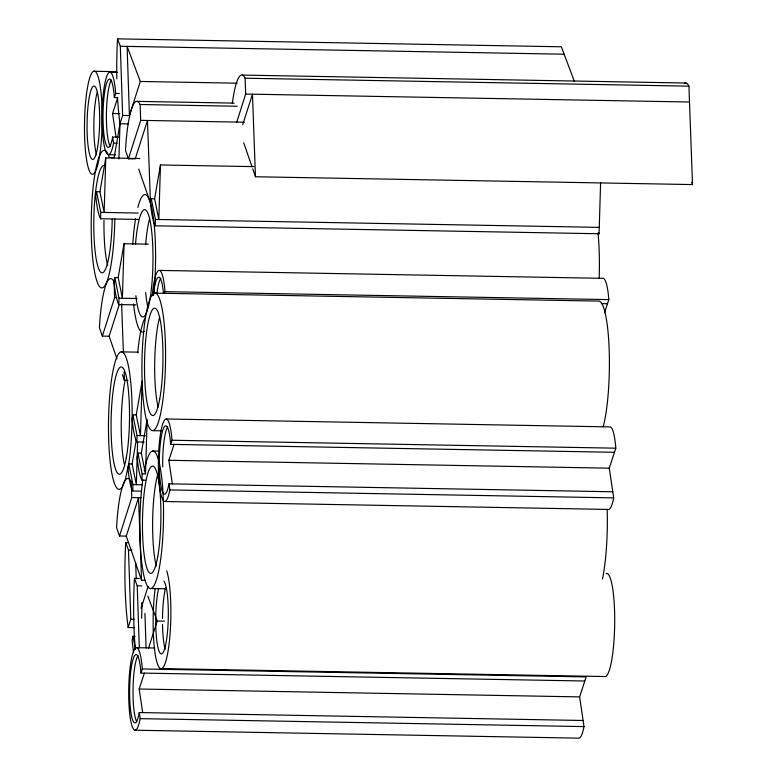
<?xml version="1.0" encoding="UTF-8"?>
<svg xmlns="http://www.w3.org/2000/svg" width="777" height="777" viewBox="0 0 777 777"><rect width="100%" height="100%" fill="white"/><g stroke="black" fill="none" stroke-linecap="round" stroke-linejoin="round"><path stroke-width="1.17" d="M138.16 219.425L100.573 218.755L100.757 212.374L96.533 191.686L99.922 191.744L104.147 212.432L105.789 157.906L139.763 158.518M118.93 158.916L119.988 123.776A96.503 16.521 -89 0 1 117.58 98.407M135.8 304.875L118.823 304.574L119.017 298.193L114.792 277.496L118.182 277.564L122.397 298.251L124.038 243.725L148.31 244.163M141.249 491.132L132.76 490.977L132.954 484.605L128.729 463.908L132.109 463.966L136.334 484.663L137.616 442.259M144.163 442.064L136.888 441.938L137.073 435.557L132.848 414.869L136.237 414.928L140.462 435.625L142.104 381.099A68.784 11.781 -89 0 1 157.712 295.114A68.784 11.781 -89 0 1 161.422 409.508A68.784 11.781 -89 0 1 142.104 381.099L136.237 414.928M145.571 480.225L141.938 480.157L142.133 473.785L137.908 453.088L141.288 453.146L145.513 473.844L142.133 473.785M145.513 473.844L147.154 419.318L141.288 453.146M141.637 618.23L142.113 602.476L141.103 608.313M600.611 182.537L599.067 233.751L155.254 225.806L155.439 219.435L151.214 198.737L154.604 198.805L158.829 219.493L160.47 164.967L253.894 166.637M96.533 191.686L95.794 195.989A53.739 9.198 -89 0 0 100.573 218.755M99.922 191.744L105.789 157.906M574.368 81.362L561.344 46.785L117.521 38.85L120.318 46.27L122.64 115.452L119.988 123.776L114.122 157.614L110.732 157.546M114.792 277.496L114.044 281.808A62.549 10.713 -89 0 0 99.417 327.641L102.35 336.111L109.13 336.237L116.958 358.857M118.182 277.564L124.038 243.725M151.214 198.737L150.466 203.05A53.739 9.198 -89 0 0 155.254 225.806M154.604 198.805L160.47 164.967M132.848 414.869L132.109 419.182A53.739 9.198 -89 0 0 136.888 441.938M128.729 463.908L125.388 479.448L122.445 486.664A68.784 11.781 -89 0 1 108.625 416.064A68.784 11.781 -89 0 1 126.146 357.692A68.784 11.781 -89 0 1 127.982 468.22A53.739 9.198 -89 0 0 132.76 490.977M132.109 463.966L136.363 439.471M137.908 453.088L137.16 457.4A53.739 9.198 -89 0 0 141.938 480.157M135.12 636.295L132.867 636.256L132.119 640.559A53.739 9.198 -89 0 0 133.712 652.67M129.419 115.579L140.307 81.468L127.098 46.397L129.419 115.579L122.64 115.452M134.062 158.906L128.419 158.809L140.686 120.357L140.113 104.506L237.121 106.235M135.198 158.926L147.465 120.484L150.466 203.05L138.724 169.104M102.35 336.111L114.617 297.669L114.044 281.808A53.739 9.198 -89 0 0 118.823 304.574M109.13 336.237L119.231 304.574M236.664 122.339L245.687 94.075L245.105 78.215L688.927 86.15L692.511 184.576L255.468 176.758L252.729 168.842M242.715 124.718L252.467 94.192L255.468 176.758M119.493 535.994L131.769 497.552L131.187 481.691A62.549 10.713 -89 0 0 116.56 527.525L119.493 535.994L126.272 536.12L141.55 580.244L145.182 580.302M126.272 536.12L138.539 497.668L141.55 580.244M134.217 627.651L128.156 627.544L130.808 619.22L128.487 550.038L125.689 542.618L128.118 542.657M141.579 606.837L148.116 586.373M148.504 648.3L157.216 621.008L147.844 596.124M116.055 137.102L112.568 113.51L117.754 97.62L114.365 97.562L115.705 93.454A41.268 7.071 -89 0 0 105.818 79.225A41.268 7.071 -89 0 0 103.234 139.404A41.268 7.071 -89 0 0 113.568 143.143L117.21 143.211M164.335 293.725L165.006 291.666A41.268 7.071 -89 0 0 158.809 270.454A41.268 7.071 -89 0 0 152.234 295.746M614.471 452.292L170.649 444.357L171.989 440.248A41.268 7.071 -89 0 0 162.111 426.019A41.268 7.071 -89 0 0 159.518 486.188A41.268 7.071 -89 0 0 169.852 489.937L613.675 497.872L609.285 468.172L615.811 448.183A41.268 7.071 -89 0 0 610.13 426.913L166.307 418.978M172.339 483.896L168.852 460.295L174.038 444.415M584.799 681.011L140.977 673.067L142.317 668.968A41.268 7.071 -89 0 0 132.44 654.729A41.268 7.071 -89 0 0 129.846 714.908A41.268 7.071 -89 0 0 140.181 718.647L584.003 726.592L579.613 696.891L586.14 676.903L142.317 668.968M142.667 712.606L139.18 689.014L144.367 673.135M604.525 312.791L608.828 299.611A41.268 7.071 -89 0 0 603.146 278.341L159.324 270.406M120.318 46.27L564.141 54.215M93.667 71.27L116.705 71.678M110.023 72.183L117.298 72.319M242.239 75.087L686.052 83.032M140.307 81.468L237.16 83.197M245.687 94.075L689.51 102.01M115.705 93.454L119.347 93.522M137.238 101.379L234.246 103.118M112.568 113.51L119.843 113.636M140.686 120.357L244.318 122.212M119.988 123.776L128.477 123.931M114.365 97.562A34.169 5.847 -89 0 0 106.167 84.664A34.169 5.847 -89 0 0 104.001 134.945A34.169 5.847 -89 0 0 112.665 137.043L118.483 137.15M108.333 154.701L115.608 154.837M100.757 212.374L138.121 213.044M155.439 219.435L599.261 227.37M165.006 291.666L608.828 299.611M154.691 293.143L598.513 301.087A68.784 11.781 -89 0 1 609.149 348.941A68.784 11.781 -89 0 1 603.195 426.738M601.417 303.603L607.488 303.72M114.617 297.669L116.88 297.708M119.017 298.193L136.966 298.514M121.251 351.864L138.228 352.166M122.445 374.699L124.398 380.361L128.03 380.419M152.797 430.662L161.286 430.817M137.073 435.557L145.318 435.712M171.989 440.248L615.811 448.183M152.632 451.01L158.702 451.116M168.852 460.295L609.285 468.172M170.649 444.357A34.169 5.847 -89 0 0 162.451 431.458A34.169 5.847 -89 0 0 160.285 481.74A34.169 5.847 -89 0 0 168.949 483.828L612.771 491.773M132.954 484.605L142.405 484.77M131.769 497.552L140.967 497.717M164.617 501.495L608.44 509.43A41.268 7.071 -89 0 0 613.675 497.872M128.487 550.038L131.876 550.106M135.315 649.154A96.503 16.521 -89 0 1 134.431 578.389L139.287 578.476M134.431 578.389L137.228 585.819L141.744 585.897M150.738 588.529L165.297 588.781M130.808 619.22L134.198 619.279M157.216 621.008L164.481 621.144M136.635 647.697L154.827 648.018M161.703 668.608L605.526 676.553A51.593 8.829 -89 0 0 614.704 621.658A51.593 8.829 -89 0 0 606.138 573.611M139.18 689.014L579.613 696.891M140.977 673.067A34.169 5.847 -89 0 0 132.78 660.168A34.169 5.847 -89 0 0 130.614 710.46A34.169 5.847 -89 0 0 139.277 712.548L583.1 720.493M134.945 730.215L578.768 738.15A41.268 7.071 -89 0 0 584.003 726.592M691.734 182.313L692.511 184.576M243.716 142.822L251.942 166.579M128.419 158.809L125.485 150.33A62.549 10.713 -89 0 1 140.113 104.506M132.867 636.256L135.451 648.902M168.949 483.828L169.852 489.937M112.665 137.043L113.568 143.143M139.277 712.548L140.181 718.647M121.61 303.768L123.397 352.836M124.097 371.979L124.398 380.361M144.93 613.374L146.086 647.96M137.228 585.819L139.316 647.843M135.703 563.286L136.228 578.787M136.869 721.852A34.169 5.847 -89 0 1 133.042 688.675A34.169 5.847 -89 0 1 138.044 655.623M163.86 581.177A36.674 6.274 -89 0 1 167.463 632.361A36.674 6.274 -89 0 1 157.653 646.085A36.674 6.274 -89 0 1 158.576 588.568M166.715 570.862A51.593 8.829 -89 0 1 169.328 641.909A51.593 8.829 -89 0 1 156.672 661.266A51.593 8.829 -89 0 1 155.157 588.529M165.171 649.281A36.674 6.274 -89 0 1 162.51 624.455M162.49 618.511A36.674 6.274 -89 0 1 165.588 587.713M128.156 627.544A96.503 16.521 -89 0 1 125.689 542.618M144.25 470.891A68.784 11.781 -89 0 1 163.267 498.62A68.784 11.781 -89 0 1 148.689 587.713A68.784 11.781 -89 0 1 142.822 479.613M162.714 466.899A34.169 5.847 -89 0 1 167.715 426.903M156.332 565.977A53.671 9.188 -89 0 1 157.886 474.048M607.187 509.663A68.784 11.781 -89 0 1 602.457 579.04M158.12 407.051A53.671 9.188 -89 0 1 159.673 317.113M232.323 103.477A62.549 10.713 -89 0 1 245.105 78.215M684.556 83.275A62.549 10.713 -89 0 1 688.927 86.15M137.85 207.459A68.784 11.781 -89 0 1 152.379 211.431A68.784 11.781 -89 0 1 153.623 295.328M144.347 331.303A68.784 11.781 -89 0 1 133.537 303.933M132.75 244.444A68.784 11.781 -89 0 1 135.548 218.793M599.067 233.751A53.739 9.198 -89 0 1 598.562 232.75M153.341 295.037A34.169 5.847 -89 0 1 163.471 293.317M156.964 293.075A34.169 5.847 -89 0 1 160.732 278.321M137.723 352.768A62.549 10.713 -89 0 1 145.62 317.327M124.67 465.773A53.671 9.188 -89 0 1 125.194 380.05M135.48 244.434A53.671 9.188 -89 0 1 150.34 222.037A53.671 9.188 -89 0 1 147.717 309.217M147.348 310.382A53.671 9.188 -89 0 1 135.868 295.755M147.853 307.342A53.671 9.188 -89 0 1 145.678 292.482M145.639 244.609A53.671 9.188 -89 0 1 149.679 218.531M598.037 233.11A68.784 11.781 -89 0 1 599.164 278.205M116.822 78.798A96.503 16.521 -89 0 1 117.521 38.85M114.811 218.881A68.784 11.781 -89 0 1 100.078 287.131A68.784 11.781 -89 0 1 92.152 198.494A68.784 11.781 -89 0 1 109.324 157.488M112.218 219.172A53.671 9.188 -89 0 1 102.156 272.795A53.671 9.188 -89 0 1 93.823 219.881A53.671 9.188 -89 0 1 103.768 165.491M107.673 265.355A53.671 9.188 -89 0 1 103.982 220.445M110.247 146.348A34.169 5.847 -89 0 1 106.43 113.16A34.169 5.847 -89 0 1 111.432 80.109M96.523 154.866A36.674 6.274 -89 0 1 97.174 92.395M157.682 556.905A53.671 9.188 -89 0 0 154.788 467.657A53.671 9.188 -89 0 0 142.609 534.741A53.671 9.188 -89 0 0 157.682 556.905M159.732 399.048A53.671 9.188 -89 0 0 156.847 309.79A53.671 9.188 -89 0 0 144.658 376.874A53.671 9.188 -89 0 0 159.732 399.048M126.292 457.76A53.671 9.188 -89 0 0 123.397 368.512A53.671 9.188 -89 0 0 111.218 435.596A53.671 9.188 -89 0 0 126.292 457.76M97.669 146.882A36.674 6.274 -89 0 0 95.202 86.771A36.674 6.274 -89 0 0 87.209 134.557A36.674 6.274 -89 0 0 97.669 146.882M99.417 156.701A51.593 8.829 -89 0 0 95.95 72.135A51.593 8.829 -89 0 0 84.712 139.365A51.593 8.829 -89 0 0 99.417 156.701"/></g></svg>
